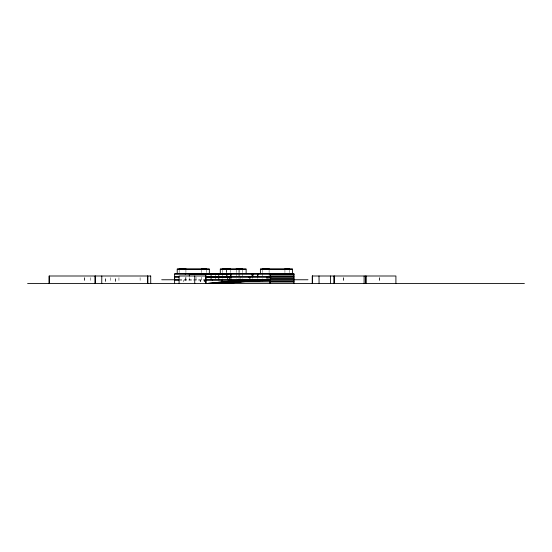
<?xml version="1.0" encoding="UTF-8"?>
<svg xmlns="http://www.w3.org/2000/svg" width="552" height="552" viewBox="0 0 552 552"><rect width="100%" height="100%" fill="white"/><g stroke="black" fill="none" stroke-linecap="round" stroke-linejoin="round"><path stroke-width="0.41" stroke-dasharray="2.76 2.07" d="M267.554 278.263L269.1 278.263M179.145 279.767L205.199 279.767M179.145 280.147L205.192 280.147M379.576 277.677L379.576 281.865M379.472 277.677L379.472 281.865M343.351 277.677L343.351 281.865M343.309 277.677L343.309 281.865M289.455 270.135L289.455 272.647M284.929 270.135L284.929 272.647M269.1 270.135L269.1 272.647M269.1 273.488L269.1 278.512M262.317 270.135L262.317 272.647M262.317 273.488L262.317 278.512M257.818 277.132L257.818 278.45M252.45 277.132L252.45 278.45M242.528 270.135L242.528 272.647M242.528 273.488L242.528 278.512M240.61 277.132L240.61 278.45M239.83 270.135L239.83 272.647M239.83 273.488L239.83 278.512M238.899 270.135L238.899 272.647M238.899 273.488L238.899 278.512M236.201 270.135L236.201 272.647M236.201 273.488L236.201 278.512M230.377 270.135L230.377 272.647M227.672 274.116L227.672 276.097M226.748 270.135L226.748 272.647M226.748 273.488L226.748 276M226.32 270.135L226.32 272.647M226.32 273.488L226.32 276M222.697 270.135L222.697 272.647M222.697 273.488L222.697 278.512M215.508 277.132L215.508 278.45M215.39 274.116L215.39 276.097M215.39 277.132L215.39 278.45M206.282 270.135L206.282 272.647M204.702 279.767L204.702 280.147M204.212 280.147L204.219 281.844M204.157 280.147L204.157 281.844M201.756 270.135L201.756 272.647M201.756 277.132L201.756 281.865M200.728 280.147L200.728 281.844M200.162 280.147L200.162 281.844M196.036 277.132L196.036 279.767M189.619 279.767L189.619 280.147M189.315 277.649L189.315 279.767M185.927 270.135L185.927 272.647M185.927 277.132L185.927 281.865M185.782 277.677L185.741 281.865M185.279 279.767L185.279 280.147M183.664 280.147L183.664 281.844M179.145 270.135L179.145 272.647M140.091 277.677L140.132 281.865M118.956 277.677L118.935 281.865M110.538 277.677L110.517 281.865M90.694 277.677L90.742 281.865M84.504 277.677L84.504 281.865M84.484 277.677L84.484 281.865M115.437 281.865L115.437 277.677L115.361 281.865M105.68 281.865L105.68 277.677L105.639 281.865"/><path stroke-width="0.83" d="M150.737 283.542L150.696 276M262.462 280.733L270.204 280.747L270.211 283.542L270.211 279.767M312.28 283.542L312.28 276L395.915 276L395.908 283.542M243.591 280.147L243.591 279.767L206.393 283.542L240.824 280.043L241.679 279.995L241.603 280.575A9.474 0.711 0 0 1 239.734 280.996L214.707 283.528M241.679 279.995L241.514 280.657L240.362 280.913L214.618 283.542M222.801 283.542L248.365 280.982L270.204 280.554L260.993 280.264A5.651 0.428 0 0 1 256.535 280.105A6.59 0.497 0 0 0 248.365 279.967A6.59 0.497 0 0 0 244.978 280.547A5.686 0.428 0 0 1 244.294 280.885L218.164 283.535L245.178 280.644L244.798 280.464M222.891 283.528L232.337 282.576M232.53 282.555L247.082 281.078A5.651 0.428 0 0 1 251.484 280.906A6.59 0.497 0 0 0 256.535 280.713A5.651 0.428 0 0 1 260.993 280.554M225.906 283.542L248.255 281.292A4.706 0.352 0 0 1 252.022 281.147M247.952 281.32L248.552 281.258M253.803 281.147L253.892 281.147A4.706 0.352 0 0 0 257.308 281.016L258.771 280.885M257.246 281.016L259.074 280.851M240.824 280.043L270.211 279.995M251.001 281.154L254.141 281.147M251.36 280.188L248.566 280.368L254.175 280.423L248.524 280.43L254.141 280.437L251.36 279.995M247.441 280.002L249.545 279.995M179.145 268.458L185.927 268.458M201.756 268.458L206.282 268.458M222.697 268.458L230.377 268.458M236.201 268.458L242.528 268.458M262.317 268.458L269.1 268.458M284.929 268.458L289.455 268.458M177.22 269.01L209.339 269.01M220.289 269.01L246.13 269.01M260.392 269.01L292.512 269.01M229.37 273.93L189.315 273.93L189.315 276.048M174.618 274.116L293.974 274.116M270.211 274.427L293.961 274.427M150.737 276L49.176 276L49.176 283.542M270.211 276L293.961 276M270.211 276.317L293.961 276.317M174.618 276.752L178.931 276.752M205.579 276.752L270.894 276.752M205.827 276.945L229.37 276.945L229.37 279.767M178.931 277.132L174.618 277.132L174.618 280.147L178.717 280.147M205.579 277.132L270.894 277.132M270.211 277.884L293.961 277.884M270.211 278.201L293.961 278.201M161.708 279.767L178.931 279.767M205.579 279.767L293.974 279.767M294.333 279.767L307.975 279.767M205.579 280.147L293.974 280.147M270.211 281.651L293.961 281.651M225.382 281.844L270.211 281.844M270.211 281.968L293.961 281.968M27.6 283.542L524.4 283.542M262.159 280.257L254.134 279.995M269.245 280.257L270.204 280.368M249.856 279.767L249.863 280.147L249.856 277.132M265.885 279.767L265.885 280.147M267.002 279.767L267.009 280.147L267.002 277.132M366.017 276L366.017 283.542M365.817 276L365.817 283.542M364.113 276L364.099 283.542M334.215 276L334.215 283.542M334.015 276L334.015 283.542M330.517 276L330.524 283.542M318.994 276L319.07 283.542M312.501 276L312.501 283.542M312.384 276L312.384 283.542M293.974 283.542L293.974 273.737L174.618 273.737L174.618 283.542M292.505 273.723L292.505 269.203L260.392 269.203L260.392 273.723M270.211 274.116L270.211 283.542M268.9 276.752L268.9 277.132M264.16 279.767L264.16 280.147M257.791 273.737L257.791 276.752M257.701 274.116L257.701 276.752M256.335 279.767L256.335 280.147M252.961 274.116L252.961 276.752M252.485 273.737L252.485 276.752M252.043 274.116L252.043 276.752M248.648 276.752L248.648 277.132M246.137 273.723L246.137 269.203L220.289 269.203L220.289 273.723M230.881 273.737L230.881 281.844L230.874 280.147M230.791 274.116L230.791 276.752M227.672 277.132L227.672 279.767M222.042 280.147L222.042 282.693M218.758 274.116L218.758 276.752M218.758 277.132L218.758 279.767M212.817 273.737L212.741 274.116M212.603 273.737L212.603 274.116M212.603 276.752L212.603 277.132M212.603 279.767L212.603 280.147M211.092 273.93L211.092 276.752M211.092 276.945L211.092 279.767M210.802 273.737L210.802 274.116M209.339 273.723L209.339 269.203L177.22 269.203L177.22 273.723M205.951 283.542L205.951 276L179.055 276L179.089 283.542M205.827 273.93L205.862 283.542M204.702 273.737L204.702 274.116M194.732 276L194.732 283.542M189.619 273.737L189.619 274.116M185.279 273.737L185.279 274.116M147.791 276L147.791 283.542M147.681 276L147.681 283.542M101.789 276L101.74 283.542M95.227 276L95.227 283.542M95.116 276L95.116 283.542M49.225 276L49.225 283.542M258.922 280.871A4.706 0.352 0 0 1 262.635 280.74"/></g></svg>
